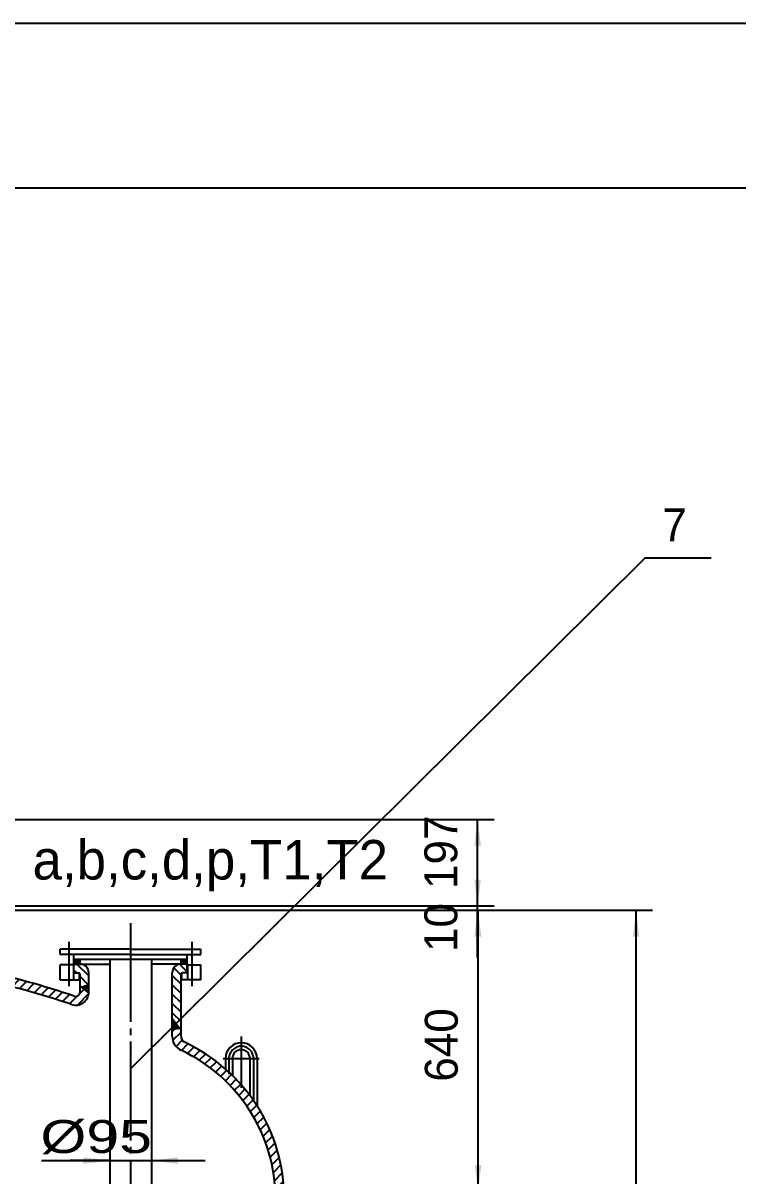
# Model space of a CAD drawing. Extents: x -33 to 593, y -246 to 621.
# Drawn here: x 176.1 to 284.6, y 420.4 to 595.5 of the extents above; entities that cross this region are included whole.
import ezdxf

# ---------------------------------------------------------------- set-up
doc = ezdxf.new("R2010")
doc.units = 0
doc.linetypes.add('DASHDOT', pattern=[18, 15, -1, 1, -1])
doc.layers.get('0').update_dxf_attribs({"linetype": 'CONTINUOUS'})
doc.layers.add('1', color=7, linetype='CONTINUOUS')
doc.layers.add('2', color=8, linetype='DASHDOT')
doc.styles.add('STYLE1', font='cadt_en.shx', dxfattribs={"width": 0.971372, "bigfont": 'cadt_hz.shx'})
doc.styles.add('STYLE3', font='cadt_en.shx', dxfattribs={"width": 1.339334, "bigfont": 'cadt_hz.shx'})

# ---------------------------------------------------------------- blocks, each defined once
blk = doc.blocks.new('*D22')
for p, q in [((161.06, 474.52), (247.58, 474.52)), ((245.08, 453.52), (245.08, 474.52)), ((171.06, 461.38), (247.58, 461.38)), ((171.06, 460.72), (247.58, 460.72))]:
    blk.add_line(p, q)
for points in [[(245.08, 474.52), (245.58, 470.52), (244.58, 470.52)], [(245.08, 461.38), (244.58, 465.38), (245.58, 465.38)], [(245.08, 460.72), (245.58, 456.72), (244.58, 456.72)]]:
    blk.add_solid(points)
at = {"style": 'STYLE1'}
for s, p in [('197', (241.99, 463.94)), ('10', (241.99, 454.37))]:
    blk.add_text(s, height=5, rotation=90, dxfattribs=at).set_placement(p)
blk = doc.blocks.new('*U24')
for p, q in [((185.02, 448.97), (185.16, 449.1, 1)), ((186.05, 448.19), (185.15, 449.1)), ((185.18, 448.84), (185.6, 449.27)), ((185.33, 448.71), (186.05, 449.43)), ((186.06, 448.47), (185.35, 449.18)), ((185.49, 448.58), (186.06, 449.15)), ((186.06, 448.76), (185.56, 449.25)), ((185.64, 448.45), (186.06, 448.87)), ((186.06, 449.04), (185.77, 449.33)), ((185.79, 448.33), (186.06, 448.59)), ((185.95, 448.2), (186.06, 448.31)), ((186.06, 449.32), (185.97, 449.4))]:
    blk.add_line(p, q)
blk = doc.blocks.new('*U25')
for p, q in [((198.72, 444), (198.81, 444.09, 1)), ((198.72, 444.01), (199.36, 443.37)), ((198.72, 443.72), (198.94, 443.93)), ((198.72, 443.43), (199.06, 443.77)), ((198.72, 443.73), (199.71, 442.73)), ((198.72, 443.15), (199.18, 443.61)), ((198.72, 442.87), (199.3, 443.45)), ((198.72, 443.44), (199.46, 442.7)), ((198.72, 443.16), (199.21, 442.67)), ((198.75, 442.61), (199.42, 443.29)), ((199.07, 442.65), (199.54, 443.13)), ((198.72, 442.88), (198.96, 442.64)), ((199.4, 442.69), (199.67, 442.97)), ((199.72, 442.74), (199.79, 442.8))]:
    blk.add_line(p, q)
blk = doc.blocks.new('*U26')
for p, q in [((183.79, 453.22), (184.46, 452.55)), ((183.79, 452.55), (184.46, 453.22)), ((183.79, 452.69), (184.32, 453.22)), ((183.79, 452.83), (184.18, 453.22)), ((183.79, 452.97), (184.04, 453.22)), ((183.79, 453.11), (183.89, 453.22)), ((183.79, 453.08), (184.31, 452.55)), ((183.79, 452.93), (184.17, 452.55)), ((183.79, 452.79), (184.03, 452.55)), ((183.79, 452.65), (183.89, 452.55, 1)), ((183.93, 453.22), (184.6, 452.55)), ((183.94, 452.55), (184.6, 453.22)), ((184.07, 453.22), (184.72, 452.57)), ((184.08, 452.55), (184.72, 453.2)), ((184.21, 453.22), (184.72, 452.71)), ((184.22, 452.55), (184.72, 453.05)), ((184.36, 453.22), (184.72, 452.85)), ((184.36, 452.55), (184.72, 452.91)), ((184.5, 453.22), (184.72, 452.99)), ((184.5, 452.55), (184.72, 452.77)), ((184.64, 453.22), (184.72, 453.13)), ((184.64, 452.55), (184.72, 452.63))]:
    blk.add_line(p, q)
blk = doc.blocks.new('*U27')
for p, q in [((200.14, 453.22), (200.05, 453.13)), ((200.28, 453.22), (200.05, 452.99)), ((200.42, 453.22), (200.05, 452.85)), ((200.56, 453.22), (200.05, 452.71)), ((200.7, 453.22), (200.05, 452.57)), ((200.7, 452.55), (200.05, 453.2)), ((200.56, 452.55), (200.05, 453.05)), ((200.42, 452.55), (200.05, 452.91)), ((200.28, 452.55), (200.05, 452.77)), ((200.13, 452.55), (200.05, 452.63)), ((200.84, 452.55), (200.18, 453.22)), ((200.85, 453.22), (200.18, 452.55)), ((200.98, 452.55), (200.32, 453.22)), ((200.99, 453.22), (200.32, 452.55)), ((200.99, 452.69), (200.46, 453.22)), ((200.99, 453.08), (200.46, 452.55)), ((200.99, 452.83), (200.6, 453.22)), ((200.99, 452.93), (200.6, 452.55)), ((200.99, 452.97), (200.74, 453.22)), ((200.99, 452.79), (200.75, 452.55)), ((200.99, 453.11), (200.88, 453.22, 1)), ((200.99, 452.65), (200.89, 452.55))]:
    blk.add_line(p, q)
blk = doc.blocks.new('*D29')
for p, q in [((171.06, 460.72), (247.65, 460.72)), ((245.15, 418.05), (245.15, 460.72)), ((247.65, 418.05), (216.65, 418.05, 1))]:
    blk.add_line(p, q)
for points in [[(245.15, 460.72), (245.65, 456.72), (244.65, 456.72)], [(245.15, 418.05), (244.65, 422.05), (245.65, 422.05)]]:
    blk.add_solid(points)
at = {"style": 'STYLE1'}
blk.add_text('640', height=5, rotation=90, dxfattribs=at).set_placement((242.06, 434.68))
blk = doc.blocks.new('*U31')
blk.add_line((189.22, 422.69), (183.22, 422.69))
blk.add_solid([(189.22, 422.69), (185.22, 422.19), (185.22, 423.19)])
blk = doc.blocks.new('*U32')
blk.add_line((195.55, 422.69), (201.55, 422.69))
blk.add_solid([(195.55, 422.69), (199.55, 423.19), (199.55, 422.19)])
blk = doc.blocks.new('*U39')
for p, q in [((184.24, 452.55), (186.06, 450.74)), ((198.96, 451.98), (200.05, 450.88)), ((199.82, 452.53), (200.99, 451.36, 1)), ((183.79, 451.59), (184.16, 451.22)), ((184.72, 450.66), (185.97, 449.4)), ((198.72, 450.8), (200.05, 449.47)), ((184.72, 449.24), (184.92, 449.04)), ((198.72, 449.38), (200.05, 448.05)), ((198.72, 447.97), (200.05, 446.64)), ((198.72, 446.56), (200.05, 445.22)), ((198.72, 445.14), (200.05, 443.81))]:
    blk.add_line(p, q)
blk = doc.blocks.new('*U58')
for p, q in [((167.72, 455.15), (168.63, 456.05, 1)), ((167.72, 453.73), (168.92, 454.93)), ((167.73, 452.33), (168.92, 453.52)), ((168.1, 451.28), (169.03, 452.21)), ((168.81, 450.58), (169.81, 451.58)), ((169.85, 450.21), (170.97, 451.32)), ((171.01, 449.94), (172.11, 451.05)), ((172.15, 449.67), (173.25, 450.77)), ((173.28, 449.39), (174.38, 450.49)), ((174.41, 449.1), (175.5, 450.19)), ((175.53, 448.81), (176.61, 449.89)), ((176.63, 448.5), (177.71, 449.58)), ((177.74, 448.19), (178.81, 449.26)), ((178.83, 447.87), (179.9, 448.94)), ((179.91, 447.54), (180.98, 448.6)), ((180.99, 447.2), (182.05, 448.26)), ((184.67, 448.06), (185.33, 448.71)), ((182.06, 446.86), (183.12, 447.91)), ((183.12, 446.5), (184.3, 447.68)), ((184.36, 446.32), (186.03, 448))]:
    blk.add_line(p, q)
blk = doc.blocks.new('*U59')
for p, q in [((198.72, 442.3), (199.07, 442.65, 1)), ((198.8, 440.97), (200.05, 442.22)), ((199.29, 440.04), (200.24, 440.99)), ((200.1, 439.44), (201.1, 440.44)), ((201.04, 438.97), (202.03, 439.95)), ((201.95, 438.46), (202.93, 439.44)), ((202.83, 437.93), (203.8, 438.89)), ((203.68, 437.37), (204.64, 438.32)), ((204.5, 436.77), (205.45, 437.72)), ((205.29, 436.15), (206.24, 437.09)), ((206.05, 435.49), (207, 436.44)), ((206.79, 434.81), (207.73, 435.76)), ((207.49, 434.1), (208.44, 435.05)), ((208.17, 433.37), (209.11, 434.31)), ((208.82, 432.6), (209.76, 433.55)), ((209.44, 431.8), (210.39, 432.76)), ((210.03, 430.98), (210.98, 431.94)), ((210.59, 430.13), (211.55, 431.09)), ((211.11, 429.24), (212.09, 430.22)), ((211.61, 428.32), (212.6, 429.31)), ((212.08, 427.37), (213.08, 428.38)), ((212.51, 426.39), (213.53, 427.41)), ((212.9, 425.37), (213.94, 426.41)), ((213.26, 424.31), (214.32, 425.37)), ((213.57, 423.21), (214.66, 424.3)), ((213.84, 422.07), (214.96, 423.19)), ((214.07, 420.88), (215.22, 422.03)), ((214.24, 419.64), (215.43, 420.83)), ((214.35, 418.33), (215.59, 419.57)), ((214.39, 416.96), (215.69, 418.26)), ((214.39, 415.54), (215.72, 416.88)), ((214.39, 414.13), (215.72, 415.47)), ((215.22, 413.55), (215.72, 414.05))]:
    blk.add_line(p, q)
blk = doc.blocks.new('*D102')
for p, q in [((171.06, 460.72), (271.63, 460.72)), ((269.13, 225.19), (269.13, 460.72))]:
    blk.add_line(p, q)
blk.add_solid([(269.13, 460.72), (269.63, 456.72), (268.63, 456.72)])

msp = doc.modelspace()

# ---------------------------------------------------------------- linework, layer by layer
for p, q in [((-32.77011, 595.45676), (561.22989, 595.45676, 1)), ((270.51535, 514.25437), (192.38827, 436.62605)), ((178.88127, 422.68963), (203.71019, 422.68963))]:
    msp.add_line(p, q)
at = {"layer": '1'}
for p, q in [((-22.77011, 570.45676), (551.22989, 570.45676)), ((270.51535, 514.25437), (280.51535, 514.25437)), ((192.38827, 454.81637), (181.72227, 454.81637)), ((181.72227, 454.01637), (181.72227, 454.81637)), ((192.38827, 454.01637), (181.72227, 454.01637)), ((183.78827, 453.21637), (183.78827, 454.01637)), ((192.38827, 454.81637), (203.05427, 454.81637)), ((192.38827, 454.01637), (203.05427, 454.01637)), ((200.98827, 453.21637), (200.98827, 454.01637)), ((203.05427, 454.01637), (203.05427, 454.81637)), ((183.78827, 452.41707), (181.72227, 452.41707)), ((181.72227, 450.15047), (181.72227, 452.41707)), ((183.72227, 452.41707), (183.72227, 450.15047)), ((183.78827, 451.21737), (183.78827, 453.21637, 6.28319)), ((200.98827, 453.21637), (183.78827, 453.21637)), ((183.78827, 452.55037), (189.22167, 452.55037)), ((184.72227, 452.55037), (184.72227, 453.21637)), ((189.22167, 453.21637), (189.22167, 325.33111)), ((195.55487, 453.21637), (195.55487, 415.34937)), ((200.98827, 452.55037), (195.55487, 452.55037, 6.28319)), ((200.05427, 452.55037), (200.05427, 453.21637)), ((200.98827, 452.55037), (200.98827, 453.21637)), ((200.98827, 451.21737), (200.98827, 452.55037)), ((200.98827, 452.41707), (203.05427, 452.41707, 6.28319)), ((201.05427, 452.41707), (201.05427, 450.15047)), ((203.05427, 450.15047), (203.05427, 452.41707)), ((181.72227, 450.15047), (184.72227, 450.15047)), ((183.78827, 451.21737), (184.45567, 451.21737)), ((184.62227, 450.15047), (184.62227, 451.1589)), ((184.72227, 448.30419), (184.72227, 450.95077, 6.28319)), ((186.05527, 448.30001), (186.05527, 451.21737)), ((198.72127, 441.5639), (198.72127, 451.21737)), ((200.05427, 441.56569), (200.05427, 450.95077, 6.28319)), ((203.05427, 450.15047), (200.05427, 450.15047)), ((200.15427, 450.15047), (200.15427, 451.1589)), ((200.98827, 451.21737), (200.32087, 451.21737, 6.28319)), ((186.05527, 448.56342), (184.72227, 449.12606)), ((184.95247, 449.0289), (186.05527, 449.432, 6.28319)), ((184.95247, 449.0289), (186.04655, 448.11342)), ((199.83064, 442.74907), (198.72127, 444.21505)), ((200.05427, 442.65468), (198.72127, 443.21731)), ((199.83064, 442.74907), (198.72127, 442.61057)), ((206.78827, 438.19731), (206.78827, 436.62605)), ((207.85494, 438.19731), (207.85494, 435.63583, 6.28319)), ((210.5216, 438.19731), (210.5216, 432.58042)), ((211.58827, 438.19731), (211.58827, 431.03642))]:
    msp.add_line(p, q, dxfattribs=at)
for centre, radius, start, end in [((184.72227, 451.21737), 1.333, 0, 90), ((200.05427, 451.21737), 1.333, 90, 180), ((141.05827, 321.38563), 132, 71.2842634, 77.5342205), ((141.05827, 321.38563), 133.333, 71.2860523, 77.5467486), ((184.45567, 450.95077), 0.2666, 0, 90), ((200.32087, 450.95077), 0.2666, 90, 180), ((184.05527, 448.30001), 2, 251.2842634, 360), ((184.05227, 448.30419), 0.67, 251.2860523, 360), ((201.05127, 441.5639), 2.33, 180, 244.8279169), ((201.05427, 441.56569), 1, 180, 244.8308796), ((189.45827, 416.88842), 26.266, 0, 64.8308796), ((209.18827, 438.19731), 2.4, 0, 180), ((209.18827, 438.19731), 1.33333, 0, 180), ((189.45527, 416.88994), 24.933, 0, 64.8279169)]:
    msp.add_arc(centre, radius, start, end, dxfattribs=at)
at = {"layer": '2'}
for p, q in [((192.38827, 458.76674), (192.38827, 300.09694)), ((183.05527, 449.18704), (183.05527, 455.93459)), ((201.72127, 449.18704), (201.72127, 455.93459)), ((209.18827, 441.53001), (209.18827, 433.72316)), ((206.45494, 438.19731), (211.9216, 438.19731, 6.28319)), ((207.3216, 438.19731), (207.3216, 435.83847)), ((211.05494, 438.19731), (211.05494, 431.66882, 6.28319))]:
    msp.add_line(p, q, dxfattribs=at)
msp.add_arc((209.18827, 438.19731), 1.86667, 0, 180, dxfattribs=at)

# ---------------------------------------------------------------- block references
for name in ['*D22', '*D102', '*D29', '*U58', '*U26', '*U39', '*U27', '*U24', '*U25', '*U59', '*U31', '*U32']:
    msp.add_blockref(name, (0, 0))

# ---------------------------------------------------------------- texts
at = {"style": 'STYLE1'}
for s, height, p in [('7', 5, (273.10367, 516.75577)), ('a,b,c,d,p,T1,T2', 6, (177.51288, 465.38724))]:
    msp.add_text(s, height=height, dxfattribs=at).set_placement(p)
at = {"insert": (178.71527, 423.66363), "char_height": 5, "attachment_point": 7, "style": 'STYLE3'}
msp.add_mtext('%%c95', dxfattribs=at)

doc.saveas('drawing.dxf')
